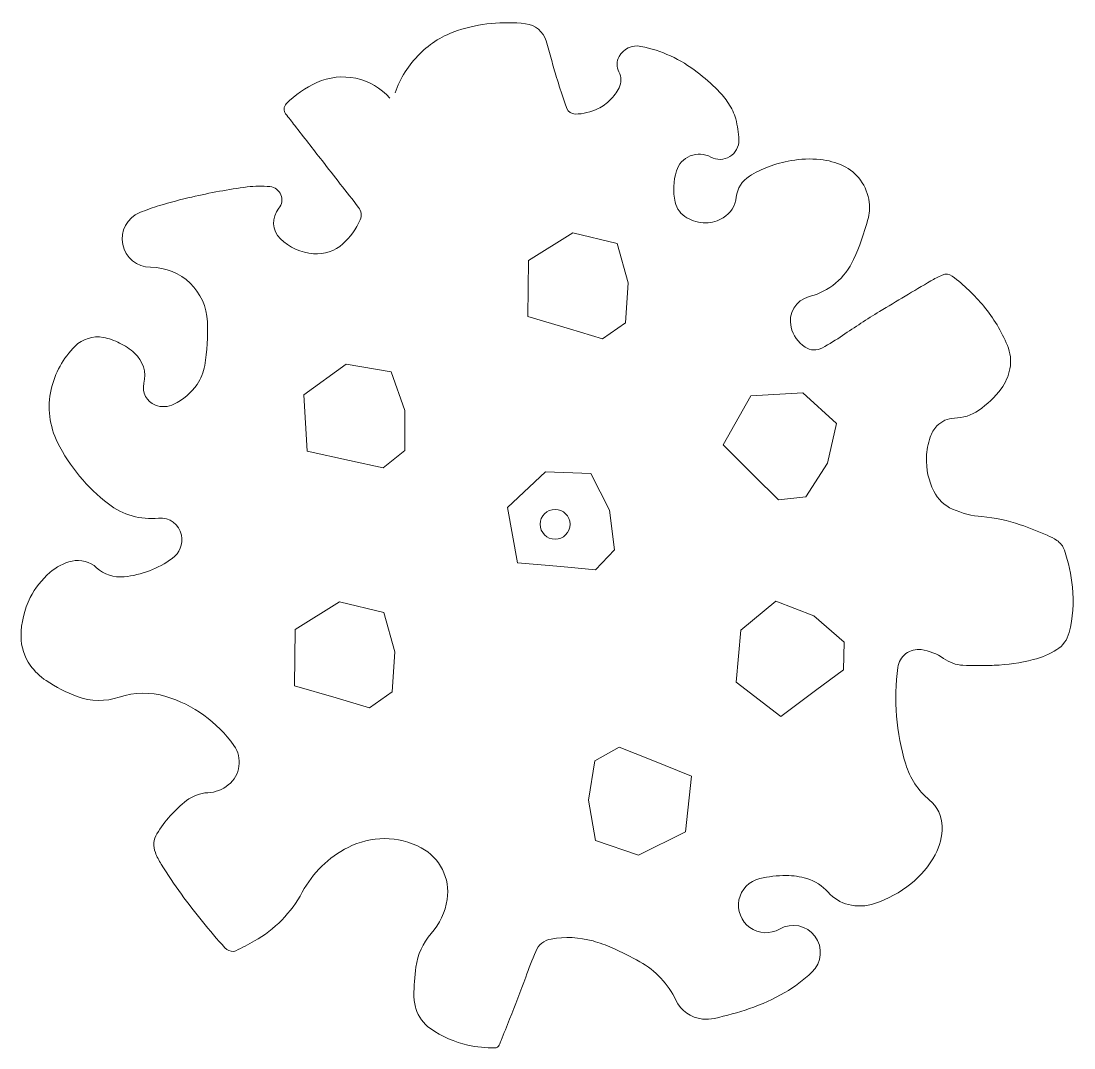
# Model space of a CAD drawing. Extents: x 2080 to 102399, y 2071 to 93424.
# Drawn here: x 99093 to 99159.3, y 81066.6 to 81131.2 of the extents above; entities that cross this region are included whole.
import ezdxf

# ---------------------------------------------------------------- set-up
doc = ezdxf.new("R2010")
doc.units = 0
doc.header["$LTSCALE"] = 20
doc.header["$MEASUREMENT"] = 0
doc.layers.add('tree1', color=110, linetype='Continuous', lineweight=9)

# ---------------------------------------------------------------- blocks, each defined once
blk = doc.blocks.new('tree1')
at = {"layer": 'tree1', "lineweight": 5}
blk.add_lwpolyline([(2246.412, 2115.1826, -0.112663), (2246.4436, 2115.2327, -0.117589), (2246.492, 2115.2624, -0.108853), (2246.5788, 2115.2711, -0.296704), (2246.6053, 2115.2491, -0.01094), (2246.612, 2115.2254, 0.0113), (2246.6186, 2115.2025, 0.005127), (2246.6282, 2115.1726, 0.015033), (2246.6319, 2115.1626, 0.306227), (2246.6423, 2115.1556, 0.11667), (2246.6719, 2115.1626, 0.080255), (2246.6872, 2115.1736, 0.078689), (2246.6986, 2115.1892, 0.243774), (2246.6984, 2115.2094, -0.250701), (2246.6986, 2115.2292, -0.328651), (2246.7264, 2115.2422, -0.116616), (2246.7985, 2115.2092, -0.030845), (2246.8248, 2115.186, -0.050087), (2246.8385, 2115.1692, -0.076938), (2246.8477, 2115.1493, -0.062317), (2246.8518, 2115.1226, -0.579697), (2246.8158, 2115.1005, 0.475121), (2246.7719, 2115.0827, 0.129849), (2246.7703, 2115.0429, 0.212231), (2246.7852, 2115.0228, 0.129571), (2246.8094, 2115.0164, 0.139513), (2246.8318, 2115.0228, 0.231404), (2246.8485, 2115.0492, -0.228797), (2246.8652, 2115.076, -0.051526), (2246.8895, 2115.0881, -0.046499), (2246.9185, 2115.096, -0.068146), (2246.9558, 2115.0974, -0.083931), (2246.9851, 2115.0893, -0.129613), (2247.0074, 2115.0709, -0.123758), (2247.0184, 2115.0427, -0.09899), (2247.0169, 2115.0207, -0.039936), (2246.9984, 2114.9695, -0.22703), (2246.9418, 2114.9219, 0.41151), (2246.9185, 2114.883, 0.187353), (2246.9366, 2114.8573, 0.279738), (2246.9585, 2114.8563, 0.024255), (2246.9845, 2114.8724, -0.013213), (2247.0318, 2114.9029, -0.005001), (2247.0972, 2114.942, -0.023312), (2247.1117, 2114.9495, -0.276075), (2247.1247, 2114.9482, -0.060003), (2247.165, 2114.9096, -0.073357), (2247.1952, 2114.8595, -0.14541), (2247.1984, 2114.8297, -0.115891), (2247.1871, 2114.8041, -0.080667), (2247.1584, 2114.7764, -0.146196), (2247.1274, 2114.7664, 0.199095), (2247.1051, 2114.7565, 0.110057), (2247.0965, 2114.7421, 0.070134), (2247.0917, 2114.7165, 0.127178), (2247.1011, 2114.6728, 0.173991), (2247.1251, 2114.65, 0.084989), (2247.1627, 2114.6404, -0.065757), (2247.2117, 2114.63, -0.015835), (2247.246, 2114.6166, -0.041694), (2247.2583, 2114.61, -0.171023), (2247.2682, 2114.5973, -0.055511), (2247.2783, 2114.5501, -0.086573), (2247.2741, 2114.492, -0.193215), (2247.2583, 2114.4702, -0.079513), (2247.2283, 2114.4574, -0.051396), (2247.1784, 2114.4502, -0.009838), (2247.1555, 2114.4498, -0.013144), (2247.1384, 2114.4502, -0.142441), (2247.1136, 2114.4589, 0.12085), (2247.0851, 2114.4702, 0.414743), (2247.0551, 2114.4475, 0.108419), (2247.0651, 2114.3237, 0.145796), (2247.0955, 2114.2778, -0.218883), (2247.1117, 2114.2438, -0.129022), (2247.1028, 2114.2077, -0.098712), (2247.0717, 2114.1706, -0.089238), (2247.0254, 2114.1453, -0.142039), (2246.9918, 2114.144, -0.15262), (2246.966, 2114.1597, 0.140489), (2246.9385, 2114.1773, 0.072733), (2246.9124, 2114.1811, 0.056149), (2246.8785, 2114.1773, 1.162721), (2246.9039, 2114.1127, -0.889956), (2246.9451, 2114.0574, -0.057497), (2246.9104, 2114.0314, -0.050194), (2246.8652, 2114.0108, -0.027152), (2246.8206, 2113.9984, -0.081841), (2246.8052, 2113.9975, -0.259828), (2246.7712, 2114.0216, 0.154361), (2246.7252, 2114.0708, 0.023636), (2246.6897, 2114.0886, 0.036054), (2246.6652, 2114.0974, 0.113837), (2246.6116, 2114.0999, 0.255021), (2246.5919, 2114.0841, 0.010023), (2246.5791, 2114.0512, -0.006166), (2246.5586, 2113.9975, -0.000987), (2246.5476, 2113.9699, -0.004807), (2246.5453, 2113.9642, -0.301336), (2246.5397, 2113.9605, -0.053993), (2246.5053, 2113.9642, -0.098949), (2246.4573, 2113.9853, -0.166928), (2246.4387, 2114.0108, -0.074867), (2246.4362, 2114.0273, -0.033746), (2246.4387, 2114.0641, -0.147775), (2246.4582, 2114.1068, 0.143332), (2246.4787, 2114.1506, 0.320067), (2246.4453, 2114.2167, 0.243977), (2246.352, 2114.2172, 0.152147), (2246.2934, 2114.1598, -0.142431), (2246.2321, 2114.0974, -0.011977), (2246.2084, 2114.0848, -0.105797), (2246.2054, 2114.0841, -0.222083), (2246.1945, 2114.0886, -0.028252), (2246.1388, 2114.1573, -0.016572), (2246.113, 2114.1957, -0.046235), (2246.1055, 2114.2106, -0.232844), (2246.1075, 2114.2346, -0.094135), (2246.1455, 2114.2771, -0.151838), (2246.1726, 2114.2871, 0.157375), (2246.1988, 2114.2971, 0.39645), (2246.2059, 2114.3476, 0.167315), (2246.1188, 2114.4103, 0.155323), (2246.0594, 2114.4094, -0.172189), (2246.0055, 2114.4103, -0.057388), (2245.9658, 2114.4306, -0.091215), (2245.9455, 2114.4502, -0.156095), (2245.9337, 2114.4872, -0.117481), (2245.9455, 2114.5368, -0.096462), (2245.9705, 2114.5689, -0.124262), (2245.9989, 2114.5834, -0.245852), (2246.0304, 2114.5751, 0.213299), (2246.0655, 2114.5634, 0.132817), (2246.1271, 2114.5869, 0.292293), (2246.1388, 2114.6167, 0.386063), (2246.1096, 2114.6384, -0.189961), (2246.0455, 2114.6566, -0.113948), (2245.9805, 2114.7353, -0.173128), (2245.9722, 2114.8031, -0.141993), (2246.0028, 2114.8585, -0.2475), (2246.0388, 2114.8697, -0.069531), (2246.0598, 2114.8626, -0.066733), (2246.0788, 2114.8497, -0.27622), (2246.0909, 2114.811, 0.375875), (2246.1055, 2114.7831, 0.21129), (2246.1292, 2114.7842, 0.125177), (2246.1588, 2114.8097, 0.111486), (2246.1686, 2114.8338, 0.05123), (2246.1721, 2114.8896, 0.402904), (2246.0994, 2114.9595, -0.821492), (2246.0855, 2115.0294, -0.025063), (2246.1109, 2115.0385, -0.015882), (2246.1521, 2115.0494, -0.023816), (2246.2229, 2115.0623, -0.058964), (2246.2521, 2115.0627, -0.600057), (2246.2634, 2115.035, 0.391652), (2246.2654, 2114.9961, 0.173919), (2246.3078, 2114.9768, 0.206831), (2246.3454, 2114.9895, 0.108623), (2246.3674, 2115.0202, 0.273193), (2246.3654, 2115.0361, 0.000005), (2246.342, 2115.066, -0.000002), (2246.3187, 2115.096, -0.000001), (2246.2838, 2115.1409, -0.000003), (2246.2721, 2115.1559, -0.378508), (2246.2729, 2115.1687, -0.089675), (2246.3121, 2115.1959, -0.160885), (2246.3619, 2115.2013, -0.160398), (2246.4054, 2115.1759)], format="xyb", dxfattribs=at)
for points in [[(2246.5818, 2114.8963), (2246.5828, 2114.9683), (2246.6395, 2115.0036), (2246.6962, 2114.9898), (2246.7102, 2114.9394), (2246.7067, 2114.8884), (2246.6775, 2114.8681), (2246.635, 2114.8807)], [(2246.2995, 2114.7243), (2246.2955, 2114.7962), (2246.3496, 2114.8354), (2246.407, 2114.8256), (2246.4245, 2114.7764), (2246.4246, 2114.7252), (2246.397, 2114.7029), (2246.3536, 2114.7124)], [(2246.8317, 2114.7322), (2246.867, 2114.7949), (2246.9337, 2114.7989), (2246.9768, 2114.7597), (2246.9651, 2114.7087), (2246.9376, 2114.6656), (2246.9023, 2114.6617), (2246.8709, 2114.693)], [(2246.5688, 2114.5813), (2246.5557, 2114.6521), (2246.6043, 2114.6978), (2246.6626, 2114.6954), (2246.6862, 2114.6488), (2246.6928, 2114.5981), (2246.6682, 2114.5724), (2246.624, 2114.5764)], [(2246.9054, 2114.3847), (2246.8484, 2114.4286), (2246.8541, 2114.4952), (2246.8991, 2114.5323), (2246.9478, 2114.5133), (2246.9866, 2114.4799), (2246.9854, 2114.4444), (2246.9498, 2114.4179)], [(2246.2835, 2114.424), (2246.2845, 2114.496), (2246.3411, 2114.5313), (2246.3978, 2114.5176), (2246.4119, 2114.4672), (2246.4084, 2114.4162), (2246.3793, 2114.3959), (2246.3367, 2114.4084)], [(2246.7912, 2114.3085), (2246.7834, 2114.2369), (2246.7236, 2114.2071), (2246.6685, 2114.2261), (2246.6593, 2114.2776), (2246.6675, 2114.3281), (2246.6985, 2114.3456), (2246.7397, 2114.3291)]]:
    blk.add_lwpolyline(points, close=True, dxfattribs=at)
blk.add_circle((2246.6167, 2114.6306), 0.0191, dxfattribs=at)

msp = doc.modelspace()

# ---------------------------------------------------------------- block references
at = {"linetype": 'Continuous', "xscale": 49.21543814463075, "yscale": 49.21543814463075, "zscale": 49.21543814463075}
msp.add_blockref('tree1', (-11441.579, -22972.926, -2.805), dxfattribs=at)

doc.saveas('drawing.dxf')
